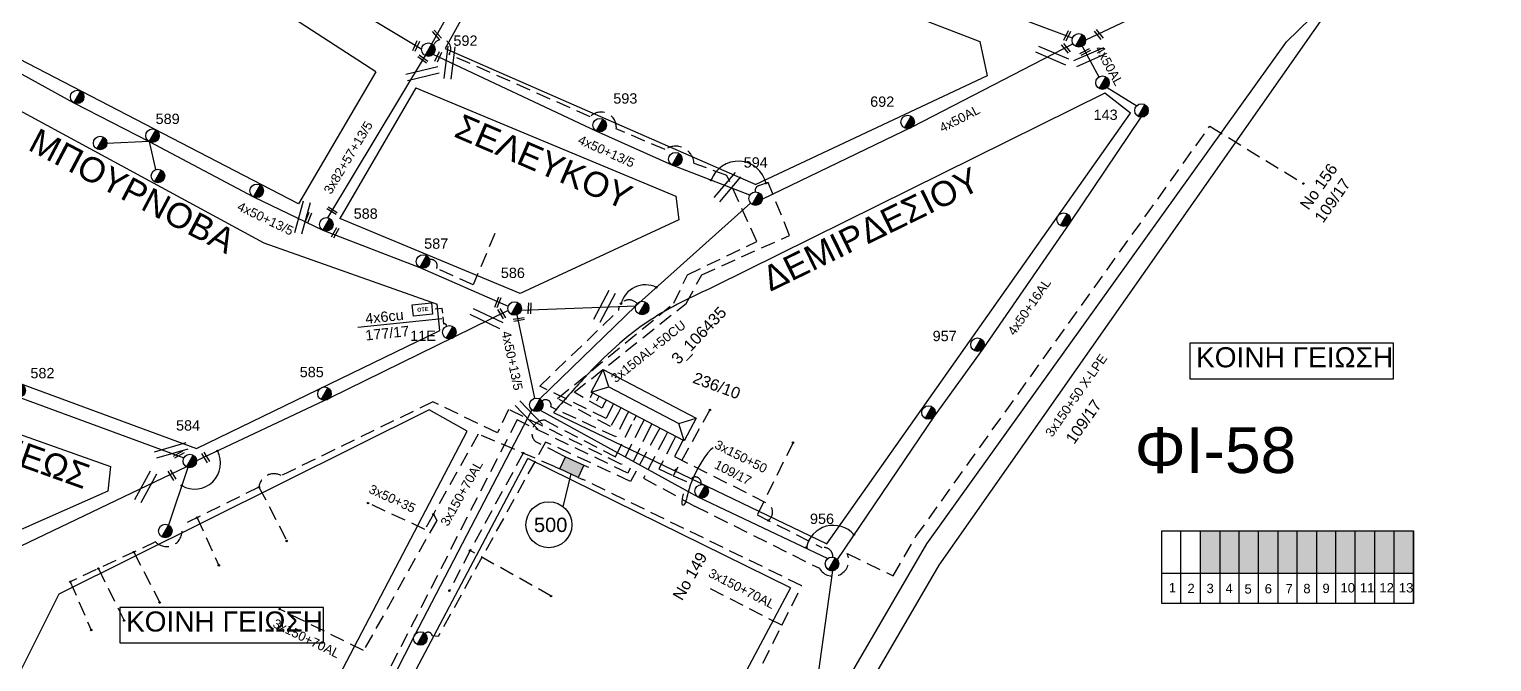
# Model space of a CAD drawing. Header units: millimetres. Extents: x 1421 to 7547, y 822 to 1863.
# Drawn here: x 7033.7 to 7288.6, y 1000.6 to 1110.9 of the extents above; entities that cross this region are included whole.
import ezdxf
from ezdxf.enums import TextEntityAlignment as Align

# ---------------------------------------------------------------- set-up
doc = ezdxf.new("R2010")
doc.units = ezdxf.units.MM
doc.linetypes.add('DASHED', pattern=[19.05, 12.7, -6.35])
doc.layers.get('0').update_dxf_attribs({"lineweight": 30})
for name, color, linetype, lineweight in [('1111_PROBLEMS', 1, 'Continuous', 30), ('3x82+57+13_5', 7, 'Continuous', 30), ('4x50+13_5', 7, 'Continuous', 30), ('4x50AL', 7, 'Continuous', 30), ('Link Box 4 Διευθύνσεων', 7, 'Continuous', 30), ('Pillar OTE', 7, 'Continuous', 30), ('TEXT_ΚΑΛΩΔΙΩΝ', 7, 'Continuous', 30), ('Άγνωστα', 7, 'Continuous', 30), ('Άγνωστο εναέριο καλώδιο', 7, 'Continuous', 30), ('Άγνωστο Υπόγειο Καλώδιο', 7, 'DASHED', 30), ('Γυμνά εναέρια ΧΤ (3Φ)   4x16AL', 7, 'Continuous', 30), ('Γυμνά εναέρια ΧΤ και ΦΟΠ (3Φ)   4x50+16AL', 7, 'Continuous', 30), ('Επιγραφές - Σχήματα', 7, 'Continuous', 30), ('Καλωδια Χ.Τ. 3x50+35', 7, 'Continuous', 30), ('Καλώδια ΧΤ   3x150+50CU', 7, 'DASHED', 30), ('Καλώδια ΧΤ   3x150+70AL', 7, 'DASHED', 30), ('Καλώδια ΧΤ   3x150AL+50CU', 7, 'DASHED', 30), ('Μηχανική τομή', 7, 'Continuous', 30), ('Στύλος ΦΜ', 7, 'Continuous', 30), ('Στύλος ΦΜ @ 1', 7, 'Continuous', 30), ('Συνδέσεις', 7, 'Continuous', 30), ('Τομή', 7, 'Continuous', 30), ('Υποσταθμός πόλεως', 7, 'Continuous', 30), ('Υπόβαθρο ΔΕΗ', 7, 'Continuous', 30), ('Υπόγεια Καλώδια Δικτύου ΧΤ  4x6', 7, 'DASHED', 30)]:
    doc.layers.add(name, color=color, linetype=linetype, lineweight=lineweight)
doc.layers.add('Υπόγεια καλώδια Παροχών ΧΤ   4x50AL', color=7, linetype='DASHED')
doc.styles.add('arial', font='arial.ttf')
doc.styles.get("Standard").update_dxf_attribs({"font": 'arial.ttf'})
doc.linetypes.add('SYN_LINE', pattern='A,0.5,-0.0001,["/\\/\\/\\/",Standard,S=0.1,R=0,X=0,Y=-0.05],-0.25', length=0.7501)
doc.dimstyles.new('ISO-25', dxfattribs={"dimtxt": 2.5, "dimasz": 2.5, "dimexe": 1.25, "dimexo": 0.625, "dimtad": 1, "dimtxsty": 'Standard', "dimcen": 2.5, "dimadec": 0, "dimazin": 0, "dimtfac": 1, "dimtmove": 0, "dimatfit": 3, "dimfxl": 1, "dimarcsym": 0})

# ---------------------------------------------------------------- blocks, each defined once
blk = doc.blocks.new('ΥΠΑΡΧΩΝ ΤΣΙΜΕΝΤΕΝΙΟΣ ΣΤΥΛΟΣ')
at = {"layer": 'Στύλος ΦΜ'}
blk.add_hatch(color=7, dxfattribs=at).paths.add_polyline_path([(-1.29, -2.28, 0.574793), (2.62, 0, 0.268822), (1.3, 2.27)])
at = {"layer": 'Στύλος ΦΜ', "color": 7}
blk.add_line((-1.29, -2.28), (1.3, 2.27), dxfattribs=at)
blk.add_circle((0, 0), 2.62, dxfattribs=at)
at = {"layer": 'Στύλος ΦΜ', "flags": 4}
for tag, p in [('ΑΡΙΘΜΟΣ', (-4.68, 8.05)), ('ΤΥΠΟΣ', (-4.91, 3.03))]:
    blk.add_attdef(tag, p, '', height=4, dxfattribs=at)
blk = doc.blocks.new('LINK BOX 4 ΑΝΑΧΩΡΗΣΕΩΝ')
at = {"layer": 'Link Box 4 Διευθύνσεων', "lineweight": -3, "ltscale": 40}
blk.add_hatch(color=256, dxfattribs=at).paths.add_polyline_path([(-3.54, 0), (-3.54, -4.67), (3.54, -4.67), (3.54, 0)])
for p, q in [((-3.54, 0), (-5.33, 0)), ((5.33, 0), (3.54, 0)), ((-3.54, -4.67), (-5.33, -4.67)), ((5.33, -4.67), (3.54, -4.67))]:
    blk.add_line(p, q, dxfattribs=at)
blk.add_lwpolyline([(-3.54, -4.67), (-3.54, 0), (3.54, 0), (3.54, -4.67)], close=True, dxfattribs=at)
blk = doc.blocks.new('ΤΟΜΗ')
at = {"layer": 'Τομή', "lineweight": -3, "ltscale": 40}
for p, q in [((-11.4, 1.1), (11.4, 1.1)), ((11.4, -3.6), (-11.4, -3.6))]:
    blk.add_line(p, q, dxfattribs=at)
blk = doc.blocks.new('ΜΗΧΑΝΙΚΗ ΤΟΜΗ')
at = {"layer": 'Μηχανική τομή', "lineweight": -3, "ltscale": 40}
for p, q in [((-3.8, 1.2), (3.8, 1.2)), ((3.8, -0.4), (-3.8, -0.4))]:
    blk.add_line(p, q, dxfattribs=at)
blk = doc.blocks.new('ΥΠΟΣΤΑΘΜΟΣ ΠΟΛΕΩΣ 13 ΑΝΑΧΩΡΗΣΕΩΝ')
at = {"layer": 'Υποσταθμός πόλεως', "ltscale": 40}
for p, q in [((-11.12, -2.82), (-11.12, -4)), ((-9.53, -2.82), (-9.53, -4)), ((-7.77, -2.82), (-7.77, -4)), ((-5.99, -2.82), (-5.99, -4)), ((-4.14, -2.82), (-4.14, -4)), ((-2.3, -2.82), (-2.3, -4)), ((-0.43, -2.82), (-0.43, -4)), ((1.54, -2.82), (1.54, -4)), ((3.43, -2.82), (3.43, -4)), ((5.39, -2.82), (5.39, -4)), ((7.32, -2.82), (7.32, -4)), ((9.32, -2.82), (9.32, -4)), ((11.11, -2.82), (11.11, -4))]:
    blk.add_line(p, q, dxfattribs=at)
blk.add_lwpolyline([(-11.43, 2.82), (11.43, 2.82), (11.43, -2.82), (-11.43, -2.82)], close=True, dxfattribs=at)
for points in [[(-8.62, 0), (-11.43, 2.82)], [(-11.43, -2.82), (-8.62, 0)], [(-8.62, 0), (8.62, 0)], [(8.62, 0), (11.43, 2.82)], [(11.43, -2.82), (8.62, 0)]]:
    blk.add_lwpolyline(points, dxfattribs=at)
at = {"layer": 'Υποσταθμός πόλεως', "linetype": 'SYN_LINE', "ltscale": 40, "flags": 1}
for tag, p in [('ΜΕΤΑΣΧΗΜΑΤΙΣΜΟΣ', (12.22, 1.68)), ('ΙΣΧΥΣ', (12.2, -1.11)), ('ΑΡΙΘΜΟΣ', (12.32, -3.83))]:
    blk.add_attdef(tag, p, '', height=1.8, dxfattribs=at)
blk = doc.blocks.new('_ΣΥΝΔΕΣΗ')
at = {"layer": 'Συνδέσεις', "linetype": 'SYN_LINE', "ltscale": 40}
blk.add_hatch(color=256, dxfattribs=at).paths.add_polyline_path([(0.5, 0, 1), (-0.5, 0, 1)])
at = {"layer": 'Συνδέσεις'}
blk.add_circle((0, 0), 0.5, dxfattribs=at)
blk = doc.blocks.new('PILLAR ΟΤΕ')
at = {"layer": 'Pillar OTE', "ltscale": 40}
blk.add_lwpolyline([(-3.31, 2.02), (3.39, 2.02), (3.39, -1.99), (-3.31, -1.99)], close=True, dxfattribs=at)
at = {"layer": 'Pillar OTE', "insert": (-1.81, 0.71), "char_height": 1.3575, "width": 109.961, "attachment_point": 1}
blk.add_mtext('{\\fArial|b1|i0|c161|p34;OTE}', dxfattribs=at)

msp = doc.modelspace()

# ---------------------------------------------------------------- hatches: boundary and pattern name
at = {"layer": 'Καλώδια ΧΤ   3x150+50CU', "linetype": 'DASHED', "lineweight": -3, "ltscale": 0.2}
h = msp.add_hatch(color=5, dxfattribs=at)
h.dxf.hatch_style = 1
h.paths.add_polyline_path([(7237.88, 1016.06), (7241.31, 1016.06), (7241.31, 1023.43), (7237.88, 1023.43)])
h = msp.add_hatch(color=27, dxfattribs=at)
h.dxf.hatch_style = 1
h.paths.add_polyline_path([(7244.61, 1023.43), (7241.31, 1023.43), (7241.31, 1016.06), (7244.61, 1016.06)])
h = msp.add_hatch(color=62, dxfattribs=at)
h.dxf.hatch_style = 1
h.paths.add_polyline_path([(7248, 1016.05), (7248, 1023.43), (7244.61, 1023.43), (7244.61, 1016.06)])
h = msp.add_hatch(color=6, dxfattribs=at)
h.dxf.hatch_style = 1
h.paths.add_polyline_path([(7251.4, 1023.43), (7248, 1023.43), (7248, 1016.05), (7251.4, 1016.05)])
h = msp.add_hatch(color=133, dxfattribs=at)
h.dxf.hatch_style = 1
h.paths.add_polyline_path([(7254.73, 1023.43), (7251.4, 1023.43), (7251.4, 1016.05), (7254.73, 1016.05)])
h = msp.add_hatch(color=30, dxfattribs=at)
h.dxf.hatch_style = 1
h.paths.add_polyline_path([(7254.73, 1016.05), (7258.12, 1016.04), (7258.12, 1023.43), (7254.73, 1023.43)])
h = msp.add_hatch(color=2, dxfattribs=at)
h.dxf.hatch_style = 1
h.paths.add_polyline_path([(7261.44, 1023.43), (7258.12, 1023.43), (7258.12, 1016.04), (7261.44, 1016.04)])
h = msp.add_hatch(color=1, dxfattribs=at)
h.dxf.hatch_style = 1
h.paths.add_polyline_path([(7261.44, 1016.05), (7264.83, 1016.04), (7264.83, 1023.43), (7261.44, 1023.43)])
h = msp.add_hatch(color=85, dxfattribs=at)
h.dxf.hatch_style = 1
h.paths.add_polyline_path([(7264.85, 1016.05), (7268.24, 1016.04), (7268.24, 1023.43), (7264.85, 1023.43)])
h = msp.add_hatch(color=173, dxfattribs=at)
h.dxf.hatch_style = 1
h.paths.add_polyline_path([(7268.24, 1016.05), (7271.62, 1016.04), (7271.62, 1023.43), (7268.24, 1023.43)])
at = {"layer": 'Καλώδια ΧΤ   3x150+50CU', "linetype": 'DASHED', "lineweight": -2, "ltscale": 0.2, "true_color": 0xd2798f}
h = msp.add_hatch(color=233, dxfattribs=at)
h.dxf.hatch_style = 1
h.paths.add_polyline_path([(7275.01, 1023.43), (7271.62, 1023.43), (7271.62, 1016.03), (7275.01, 1016.03)])

# ---------------------------------------------------------------- linework, layer by layer
at = {"layer": '3x82+57+13_5', "color": 1, "linetype": 'Continuous', "lineweight": -3, "ltscale": 0.2}
msp.add_lwpolyline([(7103.89, 1108.37), (7112.61, 1123.92), (7125.19, 1144.58)], dxfattribs=at)
at = {"layer": '3x82+57+13_5', "color": 2, "linetype": 'Continuous', "lineweight": -3, "ltscale": 0.2}
msp.add_lwpolyline([(7102.72, 1106.32), (7085.73, 1078.03)], dxfattribs=at)
at = {"layer": '4x50+13_5', "color": 85, "lineweight": -3, "ltscale": 0.2}
for points in [[(7215.56, 1109.34), (7185.57, 1120.6), (7156.8, 1131.88), (7140.33, 1138.39), (7126.67, 1144.97)], [(7047.45, 1140.89), (7061.88, 1131.98), (7073.19, 1124.84), (7102.13, 1107.41)]]:
    msp.add_lwpolyline(points, dxfattribs=at)
at = {"layer": '4x50+13_5', "color": 2, "lineweight": -3, "ltscale": 0.2}
for points in [[(7019.4, 1110.23), (7041.5, 1098.07), (7054.64, 1091.32), (7072.79, 1081.68), (7084.91, 1075.85), (7101.79, 1069.38), (7117.21, 1062.59)], [(7121.86, 1046.55), (7118.76, 1061.12)], [(7119.47, 1061.93), (7139.44, 1062.68)]]:
    msp.add_lwpolyline(points, dxfattribs=at)
at = {"layer": '4x50+13_5', "color": 173, "lineweight": -3, "ltscale": 0.2}
msp.add_lwpolyline([(7159.3, 1081.95), (7145.76, 1087.22), (7132.55, 1093.15), (7104.13, 1106.51)], dxfattribs=at)
at = {"layer": '4x50+13_5', "color": 27, "lineweight": -3, "ltscale": 0.2}
for points in [[(7061.14, 1034.59), (7030.92, 1020.14), (7006.21, 1009.52), (6979.8, 998.41)], [(7173.74, 1016.52), (7170.16, 991.09)]]:
    msp.add_lwpolyline(points, dxfattribs=at)
at = {"layer": '4x50AL', "color": 1, "lineweight": -3, "ltscale": 0.2}
for points in [[(7215.65, 1108.37), (7187.66, 1093.87), (7161.5, 1081.28)], [(7122.7, 1046.43), (7139.44, 1062.68), (7159.46, 1080.57)]]:
    msp.add_lwpolyline(points, dxfattribs=at)
at = {"layer": '4x50AL', "color": 5, "lineweight": -3, "ltscale": 0.2}
for points in [[(7217.25, 1107.93), (7220.17, 1102.59)], [(7221.59, 1100.72), (7226.76, 1097.57)]]:
    msp.add_lwpolyline(points, dxfattribs=at)
at = {"layer": 'Pillar OTE', "lineweight": -3, "ltscale": 40}
for points in [[(7231.11, 1010.79), (7231.11, 1023.43), (7275.01, 1023.43), (7275.01, 1010.76), (7231.11, 1010.79)], [(7234.44, 1010.78), (7234.44, 1023.43)], [(7237.88, 1010.78), (7237.88, 1023.43)], [(7241.31, 1010.78), (7241.31, 1023.43)], [(7244.61, 1010.77), (7244.61, 1023.43)], [(7248, 1010.77), (7248, 1023.43)], [(7251.4, 1010.77), (7251.4, 1023.43)], [(7254.73, 1010.76), (7254.73, 1023.43)], [(7258.12, 1010.76), (7258.12, 1023.43)], [(7261.46, 1010.76), (7261.46, 1023.42)], [(7264.83, 1010.76), (7264.83, 1023.43)], [(7268.24, 1010.76), (7268.24, 1023.43)], [(7271.62, 1010.76), (7271.62, 1023.43)], [(7275.01, 1010.76), (7275.01, 1023.43)], [(7231.11, 1016.07), (7275.01, 1016.03)]]:
    msp.add_lwpolyline(points, dxfattribs=at)
at = {"layer": 'Άγνωστο εναέριο καλώδιο', "color": 85, "lineweight": -3, "ltscale": 0.2}
msp.add_lwpolyline([(7263.05, 1131.19), (7244.79, 1121.79), (7217.85, 1108.98)], dxfattribs=at)
at = {"layer": 'Άγνωστο εναέριο καλώδιο', "color": 30, "lineweight": -3, "ltscale": 0.2}
msp.add_lwpolyline([(6996.3, 1060.22), (7031.01, 1047.12), (7060.69, 1036.19)], dxfattribs=at)
at = {"layer": 'Άγνωστο εναέριο καλώδιο', "color": 27, "lineweight": -3, "ltscale": 0.2}
msp.add_lwpolyline([(7121.34, 1044.52), (7100.8, 1005.08), (7092.52, 988.74), (7069.89, 947)], dxfattribs=at)
at = {"layer": 'Άγνωστο εναέριο καλώδιο', "color": 27, "linetype": 'SYN_LINE', "lineweight": -3, "ltscale": 10}
for points in [[(7122.8, 1044.45), (7150.35, 1029.31)], [(7150.35, 1029.31), (7172.89, 1018.61)]]:
    msp.add_lwpolyline(points, dxfattribs=at)
at = {"layer": 'Άγνωστο Υπόγειο Καλώδιο', "color": 2, "lineweight": -3, "ltscale": 0.2}
msp.add_lwpolyline([(7114.9, 1075.29), (7111.09, 1066.34), (7104.71, 1069.19, 0.654401), (7103.5, 1070.71, 12.224637)], format="xyb", dxfattribs=at)
at = {"layer": 'Άγνωστο Υπόγειο Καλώδιο', "color": 30, "lineweight": -3, "ltscale": 0.2}
for points in [[(7161.59, 1000.38), (7164.91, 1006.96), (7168.36, 1013.86), (7130.23, 1032.4)], [(7110.55, 1020), (7106.96, 1012.99)], [(7124.69, 1012.05), (7110.55, 1020)]]:
    msp.add_lwpolyline(points, dxfattribs=at)
at = {"layer": 'Γυμνά εναέρια ΧΤ (3Φ)   4x16AL', "color": 7, "lineweight": -3, "ltscale": 0.2}
for points in [[(7054.64, 1091.32), (7047.25, 1090.97)], [(7054.64, 1091.32), (7055.75, 1086.42)]]:
    msp.add_lwpolyline(points, dxfattribs=at)
at = {"layer": 'Γυμνά εναέρια ΧΤ και ΦΟΠ (3Φ)   4x50+16AL', "color": 5, "lineweight": -3, "ltscale": 0.2}
msp.add_lwpolyline([(7227.49, 1095.55), (7215.04, 1077.09), (7199.93, 1055.2), (7191.43, 1043.41), (7174.52, 1018.46)], dxfattribs=at)
at = {"layer": 'Γυμνά εναέρια ΧΤ και ΦΟΠ (3Φ)   4x50+16AL', "color": 133, "lineweight": -3, "ltscale": 0.2}
for points in [[(7117.19, 1061.88), (7086.08, 1046.57), (7062.89, 1035.66)], [(7061.34, 1034.5), (7058.02, 1024.44)]]:
    msp.add_lwpolyline(points, dxfattribs=at)
at = {"layer": 'Επιγραφές - Σχήματα', "color": 190, "lineweight": -3}
for points in [[(7235.99, 1049.96), (7271.5, 1049.96), (7271.5, 1056.13), (7235.99, 1056.13)], [(7049.5, 1003.89), (7085.01, 1003.89), (7085.01, 1010.06), (7049.5, 1010.06)]]:
    msp.add_lwpolyline(points, close=True, dxfattribs=at)
at = {"layer": 'Καλωδια Χ.Τ. 3x50+35', "color": 30, "linetype": 'DASHED', "lineweight": -3, "ltscale": 0.2}
msp.add_lwpolyline([(7104.16, 1026.32), (7102.69, 1023.68), (7092.78, 1028.27)], dxfattribs=at)
at = {"layer": 'Καλώδια ΧΤ   3x150+50CU', "color": 233, "linetype": 'DASHED', "lineweight": -2, "ltscale": 0.2, "true_color": 0xd2798f}
msp.add_lwpolyline([(7144.54, 1039.8), (7140.79, 1032.64), (7149.72, 1027.74), (7171.45, 1016.9, 0.969224), (7176.27, 1019.46), (7184.29, 1015.61), (7188.27, 1022.43), (7239.49, 1093.99), (7255.81, 1083.98)], format="xyb", dxfattribs=at)
at = {"layer": 'Καλώδια ΧΤ   3x150+50CU', "linetype": 'DASHED', "lineweight": -2, "ltscale": 0.2}
msp.add_arc((7173.63, 1017.69), 1.18, 180.6149, 40.3141, dxfattribs=at)
at = {"layer": 'Καλώδια ΧΤ   3x150+70AL', "color": 30, "lineweight": -3, "ltscale": 0.2}
for points in [[(7125.39, 1034.61), (7111.99, 1040.32), (7104.16, 1026.32)], [(7119.83, 1036.98), (7110.55, 1020)], [(7104.16, 1026.32), (7104.74, 1025.24), (7092, 1002.58), (7077.35, 1009.78)], [(7164.91, 1006.96), (7151.43, 1013.88)]]:
    msp.add_lwpolyline(points, dxfattribs=at)
at = {"layer": 'Καλώδια ΧΤ   3x150AL+50CU', "color": 85, "lineweight": -3, "ltscale": 0.2}
msp.add_lwpolyline([(7136.41, 1044.05), (7135.05, 1041.61), (7125.8, 1046.5), (7146.1, 1063.13), (7148.44, 1068.1), (7160.54, 1073.87), (7155.32, 1085.42), (7149.6, 1087.49, 0.587578), (7144.54, 1089.92), (7136.04, 1093.53, 0.709574), (7131.49, 1095.64), (7106.88, 1106.55, 1.122882), (7104.18, 1108.14)], format="xyb", dxfattribs=at)
at = {"layer": 'Καλώδια ΧΤ   3x150AL+50CU', "color": 173, "lineweight": -3, "ltscale": 0.2}
msp.add_lwpolyline([(7133.84, 1045.39), (7133.56, 1044.8), (7128.71, 1047.6), (7148.21, 1063.08), (7150.94, 1068.09), (7166.24, 1074.94), (7162.52, 1084.17), (7160.85, 1083.61, 0.399694), (7160.28, 1082.55, 8.207422)], format="xyb", dxfattribs=at)
at = {"layer": 'Καλώδια ΧΤ   3x150AL+50CU', "color": 1, "lineweight": -3, "ltscale": 0.2}
msp.add_lwpolyline([(7135.1, 1044.73), (7134.27, 1043.03), (7122.7, 1048.67), (7136.43, 1061.87, -0.693957), (7139.67, 1063.06, 2.889894)], format="xyb", dxfattribs=at)
at = {"layer": 'Καλώδια ΧΤ   3x150AL+50CU', "color": 133, "lineweight": -3, "ltscale": 0.2}
for points in [[(7140.44, 1041.94), (7136.94, 1035.03), (7117.27, 1044.59), (7115.33, 1040.51), (7104.09, 1045.93), (7077.64, 1033.06, 0.534921), (7073.77, 1031.07, -2.373253)], [(7073.77, 1031.07), (7060.18, 1024.35, -0.813901), (7055.75, 1021.51), (7040.87, 1014.56)]]:
    msp.add_lwpolyline(points, format="xyb", dxfattribs=at)
at = {"layer": 'Καλώδια ΧΤ   3x150AL+50CU', "color": 2, "lineweight": -3, "ltscale": 0.2}
msp.add_lwpolyline([(7137.72, 1043.36), (7135.95, 1039.83), (7124.64, 1045.04, 0.748026), (7123.09, 1046.07, -1.255965)], format="xyb", dxfattribs=at)
at = {"layer": 'Καλώδια ΧΤ   3x150AL+50CU', "color": 6, "lineweight": -3, "ltscale": 0.2}
msp.add_lwpolyline([(7141.78, 1041.24), (7138.03, 1033.5), (7118.76, 1042.78), (7079.75, 966.66, 1.099498), (7079.59, 961.93, 32.654476)], format="xyb", dxfattribs=at)
at = {"layer": 'Καλώδια ΧΤ   3x150AL+50CU', "color": 30, "lineweight": -3, "ltscale": 0.2}
msp.add_lwpolyline([(7126.36, 1036.74), (7122.02, 1038.94, -0.707939), (7123.62, 1042.71), (7135.88, 1036.35), (7139.05, 1042.67)], format="xyb", dxfattribs=at)
at = {"layer": 'Καλώδια ΧΤ   3x150AL+50CU', "color": 27, "lineweight": -3, "ltscale": 0.2}
msp.add_lwpolyline([(7152.36, 1044.53), (7145.95, 1033.03), (7148.8, 1031.84, -1.159315), (7150.78, 1031.5, 5.866172)], format="xyb", dxfattribs=at)
at = {"layer": 'Καλώδια ΧΤ   3x150AL+50CU', "color": 62, "lineweight": -3, "ltscale": 0.2}
msp.add_lwpolyline([(7143.17, 1040.51), (7138.5, 1032.06), (7123.72, 1038.92), (7105.01, 1005.02), (7103.96, 1005.14, 0.642484), (7102.72, 1005.51)], format="xyb", dxfattribs=at)
at = {"layer": 'Καλώδια ΧΤ   3x150AL+50CU', "color": 27, "lineweight": -3, "ltscale": 0.2}
msp.add_lwpolyline([(7145.96, 1039.05), (7143.47, 1034.22), (7145.95, 1033.03)], dxfattribs=at)
at = {"layer": 'Καλώδια ΧΤ   3x150AL+50CU', "color": 5, "lineweight": -3, "ltscale": 0.2}
for points in [[(7147.22, 1038.39), (7146.18, 1036.4), (7162.29, 1028.28, -0.569282), (7162.54, 1025.24, -1.044539)], [(7166.85, 1038.8), (7160.6, 1026.22), (7171.87, 1020.53, -0.480534), (7173.79, 1018.86, 6.901543)]]:
    msp.add_lwpolyline(points, format="xyb", dxfattribs=at)
at = {"layer": 'Καλώδια ΧΤ   3x150AL+50CU', "color": 133, "lineweight": -3, "ltscale": 0.2}
for points in [[(7073.77, 1031.07), (7078.62, 1021.67)], [(7062.97, 1025.73), (7066.77, 1017.42)], [(7051.93, 1019.72), (7056.46, 1010.94)], [(7040.87, 1014.56), (7044.53, 1006.14)], [(7045.78, 1016.85), (7050.25, 1007.79)]]:
    msp.add_lwpolyline(points, dxfattribs=at)
at = {"layer": 'Υπόβαθρο ΔΕΗ', "lineweight": -3, "ltscale": 0.2}
for points in [[(7478.54, 1058.44), (7392.43, 1178.74), (7334.05, 1200.11), (7289.87, 1144.9), (7263.48, 1119.09), (7192.26, 1017.45), (7118.26, 890.33), (7158.19, 870.4), (7143.11, 841.57)], [(7123.15, 1138.17), (7106.19, 1107.54)], [(7123.15, 1138.17), (7199.43, 1108.75)], [(7094.14, 1103.47), (7044.02, 1136)], [(7138.25, 841.91), (7153.38, 869.01), (7113.18, 888.94), (7190.19, 1021.19), (7252.84, 1108.71), (7263.48, 1119.09)], [(7094.14, 1103.47), (7080.64, 1080.46), (7025.57, 1109.01)], [(7106.19, 1107.54), (7160.38, 1083.81)], [(7199.43, 1108.75), (7200.7, 1102.77), (7160.38, 1083.81)], [(7022.25, 1102.01), (7003.29, 1059.74), (7062.88, 1037.81), (7105.27, 1058.38), (7104.82, 1062.98)], [(7022.25, 1102.01), (7074.63, 1073.65)], [(7101.09, 1100.7), (7146.42, 1081.78), (7146.92, 1077.69), (7119.3, 1064.83), (7087.88, 1077.92)], [(7101.09, 1100.7), (7087.88, 1077.92)], [(7221.18, 1099.76), (7153.11, 1066.03)], [(7172.72, 1021.17), (7225.66, 1096.26), (7221.18, 1099.76)], [(7074.63, 1073.65), (7104.82, 1062.98)], [(6999.53, 1051.81), (7047.87, 1034.66), (7047.42, 1030.37), (6980.43, 1000.71), (6974.48, 1003.94), (6990.59, 1030.81), (6999.53, 1051.81)], [(7110.08, 1040.8), (7103.43, 1044.51), (7038.91, 1012.42), (7020.6, 975.88), (7063.52, 951.83), (7110.08, 1040.8)], [(7125.09, 1044.05), (7172.72, 1021.17)], [(7073.26, 946.54), (7120.61, 1036.05)], [(7166.43, 1013.49), (7120.61, 1036.05)], [(7166.43, 1013.49), (7117.87, 922.28), (7073.26, 946.54)]]:
    msp.add_lwpolyline(points, dxfattribs=at)
at = {"layer": 'Υπόβαθρο ΔΕΗ', "lineweight": -3}
msp.add_lwpolyline([(7126.77, 1027.64), (7128.18, 1033.35)], dxfattribs=at)
msp.add_circle((7124.29, 1024.5), 4, dxfattribs=at)
for centre, radius, start, end in [((7157.28, 1082.86), 5.02, 13.6858, 160.0642), ((7141.13, 1061.92), 4.41, 64.2619, 165.2925), ((7062.57, 1035.22), 4.5, 239.7317, 28.574), ((7173.88, 1019.61), 4.78, 41.5644, 168.9412)]:
    msp.add_arc(centre, radius, start, end, dxfattribs=at)
at = {"layer": 'Υπόβαθρο ΔΕΗ', "lineweight": -3, "ltscale": 0.2}
msp.add_spline([(7153.11, 1066.03), (7141.96, 1060.18), (7130.54, 1050.19), (7125.09, 1044.05)], degree=3, dxfattribs=at)
msp.add_open_spline([(7152.9, 1037.9), (7151.78, 1037.26), (7148.33, 1031.05), (7148.43, 1028.09), (7147.13, 1027.34), (7147.77, 1029.89)], degree=3, dxfattribs=at)
at = {"layer": 'Υπόγεια Καλώδια Δικτύου ΧΤ  4x6', "color": 133, "linetype": 'DASHED', "lineweight": -2, "ltscale": 0.1}
msp.add_lwpolyline([(7106.47, 1059.13, 0.582064), (7105.98, 1059.49), (7105.71, 1062.23), (7103.91, 1062.05)], format="xyb", dxfattribs=at)

# ---------------------------------------------------------------- block references
at = {"color": 10, "lineweight": -3, "ltscale": 0.2, "xscale": 0.8, "yscale": 0.8, "zscale": 0.8, "rotation": 332.3801486798942}
msp.add_blockref('ΥΠΟΣΤΑΘΜΟΣ ΠΟΛΕΩΣ 13 ΑΝΑΧΩΡΗΣΕΩΝ', (7140.83, 1045.35), dxfattribs=at)
at = {"layer": 'Link Box 4 Διευθύνσεων', "lineweight": -3, "xscale": 0.4999999999999997, "yscale": 0.4999999999999997, "zscale": 0.4999999999999997, "rotation": 155.3949075145063}
msp.add_blockref('LINK BOX 4 ΑΝΑΧΩΡΗΣΕΩΝ', (7127.81, 1033.5), dxfattribs=at)
at = {"layer": 'Pillar OTE', "xscale": 0.5, "yscale": 0.5, "zscale": 0.5, "rotation": 5.732241229613719}
msp.add_blockref('PILLAR ΟΤΕ', (7102.24, 1062.03), dxfattribs=at)
at = {"layer": 'Μηχανική τομή', "lineweight": -3}
for p, xscale, yscale, zscale, rotation in [((7101.05, 1108.02), 0.2499999999999189, 0.2499999999999189, 0.2499999999999189, 245.2949451553745), ((7104.72, 1109.85), 0.249999999999919, 0.249999999999919, 0.249999999999919, 311.664401340102), ((7214.53, 1109.79), 0.2499999999999189, 0.2499999999999189, 0.2499999999999189, 245.2949451553745), ((7220.2, 1110.03), 0.249999999999919, 0.249999999999919, 0.249999999999919, 129.281348770932), ((7102.4, 1105.79), 0.249999999999919, 0.249999999999919, 0.249999999999919, 143.6649697164435), ((7104.92, 1106.13), 0.2499999999999189, 0.2499999999999189, 0.2499999999999189, 245.2949451553745), ((7214.49, 1107.63), 0.249999999999919, 0.249999999999919, 0.249999999999919, 129.281348770932), ((7217.83, 1106.84), 0.2499999999999189, 0.2499999999999189, 0.2499999999999189, 27.17385810168247), ((7082.27, 1078.08), 0.2499999999999189, 0.2499999999999189, 0.2499999999999189, 248.5904621200452), ((7086.45, 1079.18), 0.249999999999919, 0.249999999999919, 0.249999999999919, 328.0414399971027), ((7086.97, 1075.45), 0.249999999999919, 0.249999999999919, 0.249999999999919, 240.1651527222745), ((7115.31, 1063.3), 0.2499999999999189, 0.2499999999999189, 0.2499999999999189, 248.5904621200452), ((7120.84, 1062.23), 0.2499999999999189, 0.2499999999999189, 0.2499999999999189, 268.1323054448947), ((7115.97, 1061.25), 0.2499999999999189, 0.2499999999999189, 0.2499999999999189, 301.6543268670202), ((7119.05, 1060.39), 0.2499999999999188, 0.2499999999999188, 0.2499999999999188, 189.9780774991339), ((7059.74, 1036.84), 0.2499999999999189, 0.2499999999999189, 0.2499999999999189, 209.6072160364353), ((7064.38, 1036.18), 0.2499999999999188, 0.2499999999999188, 0.2499999999999188, 301.5058161281858), ((7058.52, 1033.1), 0.2499999999999189, 0.2499999999999189, 0.2499999999999189, 301.6543268670202)]:
    msp.add_blockref('ΜΗΧΑΝΙΚΗ ΤΟΜΗ', p, dxfattribs=dict(at, xscale=xscale, yscale=yscale, zscale=zscale, rotation=rotation))
at = {"layer": 'Στύλος ΦΜ @ 1', "lineweight": -3, "ltscale": 40}
ref = msp.add_blockref('ΥΠΑΡΧΩΝ ΤΣΙΜΕΝΤΕΝΙΟΣ ΣΤΥΛΟΣ', (7216.67, 1108.95), dxfattribs=dict(at, xscale=0.4499999999998181, yscale=0.4499999999998181, zscale=0.4499999999998181))
ref.add_attrib('ΤΥΠΟΣ', '600', (7216.51, 1113.5), dxfattribs={"layer": 'Στύλος ΦΜ', "height": 1.8, "flags": 4})
ref = msp.add_blockref('ΥΠΑΡΧΩΝ ΤΣΙΜΕΝΤΕΝΙΟΣ ΣΤΥΛΟΣ', (7103.3, 1107.35), dxfattribs=dict(at, xscale=0.4499999999998181, yscale=0.4499999999998181, zscale=0.4499999999998181))
ref.add_attrib('ΤΥΠΟΣ', '592', (7107.66, 1108.01), dxfattribs={"layer": 'Στύλος ΦΜ', "height": 1.8, "flags": 4})
at = {"layer": 'Στύλος ΦΜ @ 1', "lineweight": -3, "ltscale": 40, "xscale": 0.4499999999998181, "yscale": 0.4499999999998181, "zscale": 0.4499999999998181}
for p in [(7220.78, 1101.58), (7042.08, 1099.1), (7046.08, 1091.05), (7146.34, 1088.24), (7056.16, 1085.31), (7073.37, 1082.71), (7214.03, 1077.7), (7140.55, 1062.28), (7122.12, 1045.4), (7190.45, 1044.07), (7150.93, 1030.33), (7057.43, 1023.41), (7101.9, 1004.66)]:
    msp.add_blockref('ΥΠΑΡΧΩΝ ΤΣΙΜΕΝΤΕΝΙΟΣ ΣΤΥΛΟΣ', p, dxfattribs=at)
at = {"layer": 'Στύλος ΦΜ @ 1', "lineweight": -3, "ltscale": 40}
ref = msp.add_blockref('ΥΠΑΡΧΩΝ ΤΣΙΜΕΝΤΕΝΙΟΣ ΣΤΥΛΟΣ', (7133.14, 1094.17), dxfattribs=dict(at, xscale=0.4499999999998181, yscale=0.4499999999998181, zscale=0.4499999999998181))
ref.add_attrib('ΤΥΠΟΣ', '593', (7135.52, 1097.93), dxfattribs={"layer": 'Στύλος ΦΜ', "height": 1.8, "flags": 4})
ref = msp.add_blockref('ΥΠΑΡΧΩΝ ΤΣΙΜΕΝΤΕΝΙΟΣ ΣΤΥΛΟΣ', (7186.84, 1094.72), dxfattribs=dict(at, xscale=0.4499999999998181, yscale=0.4499999999998181, zscale=0.4499999999998181))
ref.add_attrib('ΤΥΠΟΣ', '692', (7180.29, 1097.37), dxfattribs={"layer": 'Στύλος ΦΜ', "height": 1.8, "flags": 4})
ref = msp.add_blockref('ΥΠΑΡΧΩΝ ΤΣΙΜΕΝΤΕΝΙΟΣ ΣΤΥΛΟΣ', (7055.22, 1092.34), dxfattribs=dict(at, xscale=0.4499999999998181, yscale=0.4499999999998181, zscale=0.4499999999998181))
ref.add_attrib('ΤΥΠΟΣ', '589', (7055.75, 1094.37), dxfattribs={"layer": 'Στύλος ΦΜ', "height": 1.8, "flags": 4})
ref = msp.add_blockref('ΥΠΑΡΧΩΝ ΤΣΙΜΕΝΤΕΝΙΟΣ ΣΤΥΛΟΣ', (7227.59, 1096.73), dxfattribs=dict(at, xscale=0.4499999999998181, yscale=0.4499999999998181, zscale=0.4499999999998181))
ref.add_attrib('ΤΥΠΟΣ', '143', (7219.23, 1095.09), dxfattribs={"layer": 'Στύλος ΦΜ', "height": 1.8, "flags": 4})
ref = msp.add_blockref('ΥΠΑΡΧΩΝ ΤΣΙΜΕΝΤΕΝΙΟΣ ΣΤΥΛΟΣ', (7160.32, 1081.37), dxfattribs=dict(at, xscale=0.4499999999998181, yscale=0.4499999999998181, zscale=0.4499999999998181))
ref.add_attrib('ΤΥΠΟΣ', '594', (7158.25, 1086.77), dxfattribs={"layer": 'Στύλος ΦΜ', "height": 1.8, "flags": 4})
ref = msp.add_blockref('ΥΠΑΡΧΩΝ ΤΣΙΜΕΝΤΕΝΙΟΣ ΣΤΥΛΟΣ', (7085.49, 1076.87), dxfattribs=dict(at, xscale=0.4499999999998181, yscale=0.4499999999998181, zscale=0.4499999999998181))
ref.add_attrib('ΤΥΠΟΣ', '588', (7090.27, 1077.85), dxfattribs={"layer": 'Στύλος ΦΜ', "height": 1.8, "flags": 4})
ref = msp.add_blockref('ΥΠΑΡΧΩΝ ΤΣΙΜΕΝΤΕΝΙΟΣ ΣΤΥΛΟΣ', (7102.37, 1070.4), dxfattribs=dict(at, xscale=0.4499999999998181, yscale=0.4499999999998181, zscale=0.4499999999998181))
ref.add_attrib('ΤΥΠΟΣ', '587', (7102.56, 1072.62), dxfattribs={"layer": 'Στύλος ΦΜ', "height": 1.8, "flags": 4})
ref = msp.add_blockref('ΥΠΑΡΧΩΝ ΤΣΙΜΕΝΤΕΝΙΟΣ ΣΤΥΛΟΣ', (7118.32, 1062.21), dxfattribs=dict(at, xscale=0.4499999999998181, yscale=0.4499999999998181, zscale=0.4499999999998181))
ref.add_attrib('ΤΥΠΟΣ', '586', (7115.92, 1067.52), dxfattribs={"layer": 'Στύλος ΦΜ', "height": 1.8, "flags": 4})
ref = msp.add_blockref('ΥΠΑΡΧΩΝ ΤΣΙΜΕΝΤΕΝΙΟΣ ΣΤΥΛΟΣ', (7106.96, 1058.06), dxfattribs=dict(at, xscale=0.4499999999998181, yscale=0.4499999999998181, zscale=0.4499999999998181))
ref.add_attrib('ΤΥΠΟΣ', '11Ε', (7100.12, 1056.55), dxfattribs={"layer": 'Στύλος ΦΜ', "height": 1.8, "flags": 4})
ref = msp.add_blockref('ΥΠΑΡΧΩΝ ΤΣΙΜΕΝΤΕΝΙΟΣ ΣΤΥΛΟΣ', (7198.99, 1055.9), dxfattribs=dict(at, xscale=0.4499999999998181, yscale=0.4499999999998181, zscale=0.4499999999998181))
ref.add_attrib('ΤΥΠΟΣ', '957', (7191.18, 1056.51), dxfattribs={"layer": 'Στύλος ΦΜ', "height": 1.8, "flags": 4})
ref = msp.add_blockref('ΥΠΑΡΧΩΝ ΤΣΙΜΕΝΤΕΝΙΟΣ ΣΤΥΛΟΣ', (7031.87, 1047.91), dxfattribs=dict(at, xscale=0.4499999999998181, yscale=0.4499999999998181, zscale=0.4499999999998181))
ref.add_attrib('ΤΥΠΟΣ', '582', (7033.93, 1050.04), dxfattribs={"layer": 'Στύλος ΦΜ', "height": 1.8, "flags": 4})
ref = msp.add_blockref('ΥΠΑΡΧΩΝ ΤΣΙΜΕΝΤΕΝΙΟΣ ΣΤΥΛΟΣ', (7085.19, 1047.34), dxfattribs=dict(at, xscale=0.4499999999998181, yscale=0.4499999999998181, zscale=0.4499999999998181))
ref.add_attrib('ΤΥΠΟΣ', '585', (7080.87, 1050.23), dxfattribs={"layer": 'Στύλος ΦΜ', "height": 1.8, "flags": 4})
ref = msp.add_blockref('ΥΠΑΡΧΩΝ ΤΣΙΜΕΝΤΕΝΙΟΣ ΣΤΥΛΟΣ', (7061.72, 1035.61), dxfattribs=dict(at, xscale=0.4499999999998181, yscale=0.4499999999998181, zscale=0.4499999999998181))
ref.add_attrib('ΤΥΠΟΣ', '584', (7059.31, 1040.92), dxfattribs={"layer": 'Στύλος ΦΜ', "height": 1.8, "flags": 4})
ref = msp.add_blockref('ΥΠΑΡΧΩΝ ΤΣΙΜΕΝΤΕΝΙΟΣ ΣΤΥΛΟΣ', (7173.63, 1017.69), dxfattribs=dict(at, xscale=0.4499999999998181, yscale=0.4499999999998181, zscale=0.4499999999998181))
ref.add_attrib('ΤΥΠΟΣ', '956', (7169.8, 1024.64), dxfattribs={"layer": 'Στύλος ΦΜ', "height": 1.8, "flags": 4})
at = {"layer": 'Συνδέσεις', "lineweight": -3, "xscale": 0.25, "yscale": 0.25, "zscale": 0.25}
for p in [(7152.56, 1084.57), (7162.15, 1084.05), (7255.81, 1083.98), (7143.04, 1065.9), (7136.86, 1063.04), (7152.36, 1044.53), (7066.52, 1037.37), (7166.85, 1038.81), (7119.83, 1036.98), (7146.46, 1034.09), (7060.3, 1031.33), (7073.77, 1031.07), (7092.78, 1028.27), (7062.97, 1025.73), (7104.16, 1026.32), (7162.54, 1025.24), (7177.46, 1022.79), (7051.93, 1019.73), (7078.62, 1021.67), (7110.55, 1020), (7169.18, 1020.53), (7066.77, 1017.42), (7040.87, 1014.56), (7045.78, 1016.85), (7106.96, 1013), (7124.69, 1012.05), (7056.46, 1010.94), (7077.35, 1009.78), (7050.25, 1007.79), (7044.53, 1006.14)]:
    msp.add_blockref('_ΣΥΝΔΕΣΗ', p, dxfattribs=at)
at = {"layer": 'Τομή', "lineweight": -3}
for p, xscale, yscale, zscale, rotation in [((7107.27, 1105.03), 0.2499999999998871, 0.2499999999998871, 0.2499999999998871, 262.9222126371549), ((7212.13, 1106.6), 0.2499999999998871, 0.2499999999998871, 0.2499999999998871, 336.9320466946311), ((7218.74, 1105.76), 0.2499999999998871, 0.2499999999998871, 0.2499999999998871, 203.587221628935), ((7102.21, 1103.45), 0.2499999999998871, 0.2499999999998871, 0.2499999999998871, 13.43835137282537), ((7155.65, 1083.16), 0.2499999999998871, 0.2499999999998871, 0.2499999999998871, 229.7731196403277), ((7081.65, 1077.97), 0.2499999999998871, 0.2499999999998871, 0.2499999999998871, 254.620731551623), ((7134.26, 1062.44), 0.2499999999998871, 0.2499999999998871, 0.2499999999998871, 242.2883691032786), ((7113.29, 1060.16), 0.2499999999998872, 0.2499999999998872, 0.2499999999998872, 154.3677733151048), ((7121.02, 1043.86), 0.2499999999998871, 0.2499999999998871, 0.2499999999998871, 313.8640933892471), ((7058.57, 1037.15), 0.2499999999998871, 0.2499999999998871, 0.2499999999998871, 196.4634323146581), ((7054.31, 1030.96), 0.2499999999998871, 0.2499999999998871, 0.2499999999998871, 241.4381882313455)]:
    msp.add_blockref('ΤΟΜΗ', p, dxfattribs=dict(at, xscale=xscale, yscale=yscale, zscale=zscale, rotation=rotation))

# ---------------------------------------------------------------- texts
at = {"lineweight": -3, "ltscale": 40, "char_height": 4, "width": 51.144, "attachment_point": 1, "style": 'arial'}
for s, insert, rotation in [('{\\H1.083x;ΣΕΛΕΥΚΟΥ}', (7109.25, 1096.24), 336.694), ('{\\H1.083x;ΜΠΟΥΡΝΟΒΑ}', (7035.32, 1093.8), 332.2163), ('{\\H1.083x;ΔΕΜΙΡΔΕΣΙΟΥ}', (7161, 1069), 26.0035), ('{\\H1.083x;ΠΕΡΙΣΤΑΣΕΩΣ}', (7005.49, 1048.82), 340.2685)]:
    msp.add_mtext(s, dxfattribs=dict(at, insert=insert, rotation=rotation))
at = {"lineweight": -3, "ltscale": 30, "width": 11.2573, "attachment_point": 1, "rotation": 0.0036}
for s, insert, char_height in [('1', (7232.35, 1014.35), 1.63), ('2', (7235.59, 1014.21), 1.63), ('3', (7238.92, 1014.21), 1.63), ('4', (7242.23, 1014.21), 1.63), ('5', (7245.53, 1014.13), 1.63), ('6', (7249.05, 1014.16), 1.63), ('7', (7252.68, 1014.16), 1.63), ('8', (7255.79, 1014.19), 1.63), ('9', (7259.12, 1014.22), 1.63), ('10', (7262.25, 1014.32), 1.634), ('11', (7265.64, 1014.32), 1.634), ('12', (7269.04, 1014.32), 1.634), ('13', (7272.43, 1014.32), 1.634)]:
    msp.add_mtext(s, dxfattribs=dict(at, insert=insert, char_height=char_height))
at = {"layer": '1111_PROBLEMS', "color": 7, "lineweight": -3, "char_height": 2, "attachment_point": 1, "rotation": 54.9111}
for s, insert in [('Νο 156', (7255.05, 1080.37)), ('109/17', (7257.59, 1078.12)), ('109/17', (7214.21, 1039.55))]:
    msp.add_mtext_dynamic_manual_height_columns(s, width=17.2548, gutter_width=12.5, heights=[0], dxfattribs=dict(at, insert=insert))
at = {"layer": 'TEXT_ΚΑΛΩΔΙΩΝ', "lineweight": -3, "ltscale": 0.2}
for s, rotation, p in [('4x50AL', 298.73, (7221.95, 1104.55)), ('4x50AL', 27.389, (7195.88, 1095.31)), ('3x82+57+13/5', 59.0127, (7089.32, 1088.53)), ('4x50+13/5', 335.8272, (7134.33, 1089.61)), ('4x50+13/5', 334.3001, (7074.9, 1077.89)), ('4x50+16AL', 55.3857, (7208.01, 1062.49)), ('4x50+13/5', 282.0052, (7117.91, 1053.11)), ('3x150AL+50CU', 38.438, (7141.63, 1054.71)), ('3x150+50 X-LPE', 55, (7216.2, 1047.05)), ('3x150+50', 333, (7157.79, 1036.4)), ('3x150+70AL', 60.783, (7109.08, 1030)), ('3x50+35', 335.1724, (7097.01, 1029.06)), ('3x150+70AL', 332.8368, (7157.92, 1013.36)), ('3x150+70AL', 333.8463, (7082.04, 1004.69))]:
    msp.add_text(s, height=1.6, rotation=rotation, dxfattribs=at).set_placement(p, align=Align.MIDDLE_CENTER)
at = {"layer": 'TEXT_ΚΑΛΩΔΙΩΝ', "lineweight": -3, "ltscale": 0.2, "insert": (7153.71, 1035.86), "char_height": 1.6, "attachment_point": 1, "rotation": 333}
msp.add_mtext_dynamic_manual_height_columns('109/17', width=17.2548, gutter_width=12.5, heights=[0], dxfattribs=at)
at = {"layer": 'Άγνωστα', "color": 7, "lineweight": -3, "insert": (7121.69, 1025.73), "char_height": 2.5, "attachment_point": 1}
msp.add_mtext_dynamic_manual_height_columns('500', width=1.8, gutter_width=12.5, heights=[0.0453], dxfattribs=at)
at = {"layer": 'Επιγραφές - Σχήματα', "color": 190, "lineweight": -3, "char_height": 3.5, "width": 35.1311, "attachment_point": 1}
for insert in [(7237.08, 1055.45), (7050.58, 1009.38)]:
    msp.add_mtext('KOINH ΓΕΙΩΣΗ', dxfattribs=dict(at, insert=insert))
at = {"layer": 'Υπόβαθρο ΔΕΗ', "lineweight": -3, "char_height": 2, "attachment_point": 1}
for s, insert, rotation in [('3_106435', (7145.43, 1053.69), 46.6946), ('236/10', (7149.89, 1051.18), 339.6423), ('Νο 149', (7145.76, 1012.13), 60.107)]:
    msp.add_mtext_dynamic_manual_height_columns(s, width=17.2548, gutter_width=12.5, heights=[0], dxfattribs=dict(at, insert=insert, rotation=rotation))
at = {"layer": 'Υπόβαθρο ΔΕΗ', "lineweight": -3, "insert": (7226.39, 1041.51), "char_height": 8, "attachment_point": 1}
msp.add_mtext_dynamic_manual_height_columns('ΦΙ-58', width=30.8332, gutter_width=12.5, heights=[0], dxfattribs=at)
at = {"layer": 'Υπόγεια καλώδια Παροχών ΧΤ   4x50AL', "color": 7, "ltscale": 0.2, "char_height": 1.8, "attachment_point": 1, "rotation": 6}
for s, width, insert in [('4x6cu', 1.8, (7092.2, 1061.32)), ('177/17', 8.8525, (7092.2, 1058.4))]:
    msp.add_mtext_dynamic_manual_height_columns(s, width=width, gutter_width=12.5, heights=[0.118], dxfattribs=dict(at, insert=insert))

# ---------------------------------------------------------------- leaders
at = {"layer": 'Υπόβαθρο ΔΕΗ', "lineweight": -3, "ltscale": 0.2}
msp.add_leader([(7105.64, 1060.42), (7090.97, 1058.88)], dimstyle='ISO-25', override={"dimasz": 0.5, "dimtad": 0}, dxfattribs=at)

doc.saveas('drawing.dxf')
